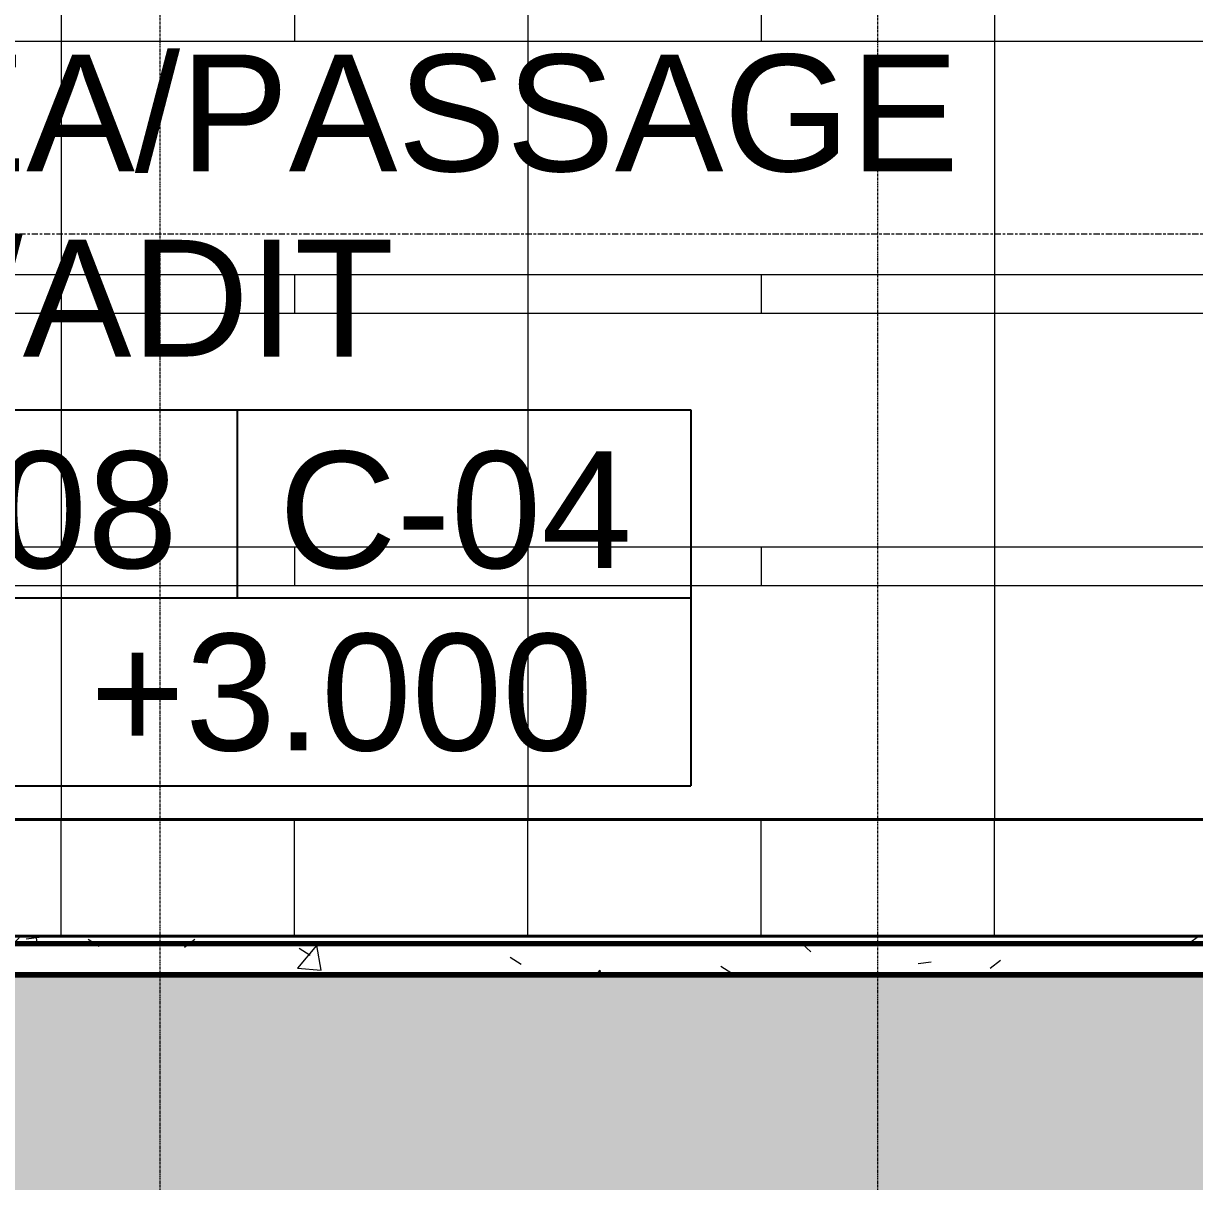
# Model space of a CAD drawing. Header units: millimetres. Extents: x -187664 to 435448, y -313239 to 299894.
# Drawn here: x 133771 to 136783, y -304908 to -301931 of the extents above; entities that cross this region are included whole.
import ezdxf

# ---------------------------------------------------------------- set-up
doc = ezdxf.new("R2010")
doc.units = ezdxf.units.MM
doc.linetypes.add('Centre', pattern=[31.75, 6.35, -4.7625, 15.875, -4.7625])
doc.linetypes.add('DPA_Grid _ Level 100', pattern=[10, 5.5, -1.6, 1.3, -1.6])
for name, color, linetype, lineweight in [('A-DETL', 7, 'Continuous', 70), ('A-DETL-GENF', 7, 'Continuous', 35), ('A-FLOR-E', 7, 'Continuous', 35), ('A-FLOR-FNSH', 7, 'Continuous', 70), ('A-FLOR-LEVL', 7, 'Continuous', 35), ('A-FLOR-PATT', 7, 'Continuous', 70), ('A-ROOM-IDEN', 7, 'Continuous', 25), ('A-ROOM-LINE', 7, 'Continuous', 25), ('A-WALL-PATT', 7, 'Continuous', 35), ('I-WALL-E', 7, 'Continuous', 35), ('S-GRID', 7, 'Continuous', 0), ('WALL-E', 7, 'Continuous', 35)]:
    doc.layers.add(name, color=color, linetype=linetype, lineweight=lineweight)
doc.styles.add('Arial_2', font='arial.ttf', dxfattribs={"height": 300})
pattern_1 = [(50, (108217.3, -305821.75), (728.737, -63.756), [76.2, -838.2]), (355, (108217.3, -305821.75), (-140.972, 764.228), [60.96, -670.56]), (100.451, (108278, -305827.1), (587.77, 700.467), [64.76, -712.36]), (46.184, (108217.3, -305618.55), (1084.316, -168.17), [114.3, -1257.3]), (96.636, (108307.7, -305632.6), (949.61, 989.71), [97.14, -1068.54]), (351.184, (108217.3, -305618.6), (949.62, 989.7), [91.44, -1005.84]), (21, (108318.9, -305669.35), (606.458, -409.061), [76.2, -838.2]), (326, (108318.9, -305669.35), (247.208, 736.753), [60.96, -670.56]), (71.451, (108369.44, -305703.44), (853.668, 327.685), [64.76, -712.36]), (37.5, (108217.3, -305821.75), (12.3547, 338.2201), [33.528, -628.904, 33.528, -647.192, -673.1]), (37.5, (108217.3, -305821.75), (12.3547, 338.2201), [-1343.152, 33.528, -639.572]), (7.5, (108217.3, -305821.75), (267.279, 400.722), [33.528, -354.584, 33.528, -613.664, -256.54]), (7.5, (108217.3, -305821.75), (267.279, 400.722), [-1035.304, 33.528, -223.012]), (327.5, (107990.73, -305821.75), (542.3633, -22.9153), [33.528, -220.472, 33.528, -758.952, -1051.56]), (327.5, (107990.73, -305821.75), (542.3633, -22.9153), [-1046.48, 33.528, -1018.032]), (317.5, (107889.13, -305821.75), (592.517, 101.707), [33.528, -296.672, 33.528, -492.76, -746.76]), (317.5, (107889.13, -305821.75), (592.517, 101.707), [-856.488, 33.528, -713.232])]

# ---------------------------------------------------------------- blocks, each defined once
blk = doc.blocks.new('DPA_Room Tag Box _Longer_ - Standard-4486008-2120-01 ENTRANCE 1 SECTION A')
at = {"layer": 'A-ROOM-LINE', "color": 7}
for p, q in [((-851263.2, 93522.8), (-851263.2, 92556)), ((-851263.2, 93522.8), (-847763.2, 93522.8)), ((-850096.5, 93522.8), (-850096.5, 93039.4)), ((-848929.8, 93522.8), (-848929.8, 93039.4)), ((-847763.2, 93522.8), (-847763.2, 92556)), ((-851263.2, 93039.4), (-847763.2, 93039.4)), ((-849513.2, 93039.4), (-849513.2, 92556)), ((-851263.2, 92556), (-847763.2, 92556))]:
    blk.add_line(p, q, dxfattribs=at)

msp = doc.modelspace()

# ---------------------------------------------------------------- hatches: boundary and pattern name
at = {"layer": 'A-DETL-GENF', "lineweight": 9}
h = msp.add_hatch(dxfattribs=at)
h.set_pattern_fill('FP_1', style=0, pattern_type=2)
h.set_pattern_definition(pattern_1)
h.paths.add_polyline_path([(101565.435, -307197.352), (102467.883, -307197.352), (102467.883, -305576.753), (103017.881, -305576.753), (103017.881, -305376.753), (112467.88, -305376.753), (112467.88, -307197.352), (113867.88, -307197.352), (113867.88, -305376.753), (122092.931, -305376.753), (122092.931, -306676.753), (123867.88, -306676.753), (123867.88, -307197.352), (125267.88, -307197.352), (125267.88, -305976.753), (130003.88, -305976.753), (130003.88, -305376.753), (134337.55, -305376.753), (134337.55, -305576.753), (140337.53, -305576.753), (140337.53, -304376.753), (130003.88, -304376.753), (130003.88, -304416.753), (129803.88, -304416.753), (129803.88, -305776.753), (124213.88, -305776.753), (124213.88, -304376.753), (113867.88, -304376.753), (113867.88, -298652.784), (119380.88, -301835.716), (119380.88, -302507.753), (119880.88, -302507.753), (119880.893, -301835.724), (114011.024, -298446.753), (112467.88, -298446.753), (112467.88, -298307.753), (112558.396, -298307.753), (112558.396, -297707.753), (112058.396, -297707.753), (112058.396, -298307.753), (112158.396, -298307.753), (112158.396, -298446.753), (104188.193, -298446.753), (104188.193, -294036.753), (103988.193, -294036.753), (103988.193, -293996.753), (100313.128, -293996.753), (100322.57, -294083.896), (99995.543, -294083.896), (100012.57, -294241.039), (99685.543, -294241.039), (99702.57, -294398.182), (99375.543, -294398.182), (99392.57, -294555.324), (99065.543, -294555.324), (99082.57, -294712.467), (98755.543, -294712.467), (98772.57, -294869.61), (98445.543, -294869.61), (98459.319, -294996.753), (98431.88, -294996.753), (98431.88, -295296.753), (99036.318, -295296.753), (99036.318, -295013.314), (99966.88, -294541.601), (99966.88, -294696.753), (100266.88, -294696.753), (100266.88, -294496.753), (103688.193, -294496.753), (103688.193, -298446.753), (80330.729, -298446.753), (80330.729, -299646.753), (101067.883, -299646.753), (101067.883, -304376.753), (80330.729, -304376.753), (80330.729, -305576.753), (101067.883, -305576.753), (101067.883, -307197.352)])
h.paths.add_polyline_path([(112467.88, -304376.753), (102467.883, -304376.753), (102467.883, -299646.753), (112467.88, -299646.753), (112467.88, -304301.203)])
h.paths.add_polyline_path([(132836.68, -299646.753), (140337.53, -299646.753), (140337.53, -298446.753), (122478.88, -298446.753), (116617.88, -295053.542), (116617.88, -293996.753), (116117.88, -293996.753), (116117.88, -295341.819), (123553.676, -299646.753), (130961.467, -299646.753)])
at = {"layer": 'A-FLOR-PATT', "lineweight": 9}
h = msp.add_hatch(dxfattribs=at)
h.set_pattern_fill('FP_1', style=0, pattern_type=2)
h.set_pattern_definition(pattern_1)
h.paths.add_polyline_path([(136587.105, -304296.753), (139092.88, -304296.753), (139092.88, -304276.753), (130003.88, -304276.753), (130003.88, -304296.753), (132836.68, -304296.753)])
h = msp.add_hatch(dxfattribs=at)
h.set_pattern_fill('FP_1', style=0, pattern_type=2)
h.set_pattern_definition(pattern_1)
h.paths.add_polyline_path([(136587.105, -304296.753), (139092.88, -304296.753), (139092.88, -304276.753), (130003.88, -304276.753), (130003.88, -304296.753), (132836.68, -304296.753)])
h = msp.add_hatch(dxfattribs=at)
h.set_pattern_fill('FP_1', style=0, pattern_type=2)
h.set_pattern_definition(pattern_1)
h.paths.add_polyline_path([(136587.105, -304376.753), (139092.88, -304376.753), (139092.88, -304296.753), (130003.88, -304296.753), (130003.88, -304376.753), (134337.55, -304376.753)])
h = msp.add_hatch(dxfattribs=at)
h.set_pattern_fill('FP_1', style=0, pattern_type=2)
h.set_pattern_definition(pattern_1)
h.paths.add_polyline_path([(136587.105, -304376.753), (139092.88, -304376.753), (139092.88, -304296.753), (130003.88, -304296.753), (130003.88, -304376.753), (134337.55, -304376.753)])
at = {"layer": 'A-WALL-PATT', "lineweight": 9}
h = msp.add_hatch(dxfattribs=at)
h.set_pattern_fill('FP_6', style=0, pattern_type=2)
h.set_pattern_definition([(0, (132667.9, -304076.8), (0, 1400), []), (0, (132667.9, -303976.8), (0, 1400), []), (0, (132667.9, -303376.8), (0, 1400), []), (0, (132667.9, -303276.8), (0, 1400), []), (90, (132667.9, -304676.8), (-1200, 7e-14), []), (90, (133267.9, -304076.8), (-1200, 700), [100, -600])])
h.paths.add_polyline_path([(139042.88, -303976.753), (139042.88, -301176.753), (138516.68, -301176.753), (138516.68, -300976.753), (133622.88, -300976.753), (133622.88, -303976.753), (136587.105, -303976.753)])
h.paths.add_polyline_path([(138516.68, -301276.753), (138432.873, -301276.753), (138432.873, -301271.753), (138732.873, -301271.753), (138732.873, -301276.753)])
h.paths.add_polyline_path([(133632.873, -301276.753), (133632.873, -301271.753), (133932.873, -301271.753), (133932.873, -301276.753), (133774.286, -301276.753)])
h.paths.add_polyline_path([(134432.873, -301276.753), (134432.873, -301271.753), (134732.873, -301271.753), (134732.873, -301276.753), (134711.892, -301276.753)])
h.paths.add_polyline_path([(138942.873, -301276.753), (138832.873, -301276.753), (138832.873, -301271.753), (138942.873, -301271.753)])
h.paths.add_polyline_path([(134032.873, -301276.753), (134032.873, -301271.753), (134332.873, -301271.753), (134332.873, -301276.753)])
h.paths.add_polyline_path([(134832.873, -301276.753), (134832.873, -301271.753), (135132.873, -301271.753), (135132.873, -301276.753)])
h.paths.add_polyline_path([(136832.873, -301276.753), (136832.873, -301271.753), (137132.873, -301271.753), (137132.873, -301276.753)])
h.paths.add_polyline_path([(136432.873, -301276.753), (136432.873, -301271.753), (136732.873, -301271.753), (136732.873, -301276.753), (136587.105, -301276.753)])
h.paths.add_polyline_path([(136032.873, -301276.753), (136032.873, -301271.753), (136332.873, -301271.753), (136332.873, -301276.753)])
h.paths.add_polyline_path([(135632.873, -301276.753), (135632.873, -301271.753), (135932.873, -301271.753), (135932.873, -301276.753)])
h.paths.add_polyline_path([(137532.873, -301276.753), (137232.873, -301276.753), (137232.873, -301271.753), (137532.873, -301271.753)])
h.paths.add_polyline_path([(135232.873, -301276.753), (135232.873, -301271.753), (135532.873, -301271.753), (135532.873, -301276.753)])
h.paths.add_polyline_path([(137932.873, -301276.753), (137632.873, -301276.753), (137632.873, -301271.753), (137932.873, -301271.753)])
h.paths.add_polyline_path([(138032.873, -301276.753), (138032.873, -301271.753), (138332.873, -301271.753), (138332.873, -301276.753)])
h = msp.add_hatch(dxfattribs=at)
h.set_pattern_fill('FP_11', style=0, pattern_type=2)
h.set_pattern_definition([(90, (132667.9, -304276.75), (-600, 4e-14), [])])
h.paths.add_polyline_path([(136587.105, -304276.753), (139042.88, -304276.753), (139042.88, -303976.753), (133572.88, -303976.753), (133572.88, -304276.753)])

# ---------------------------------------------------------------- linework, layer by layer
at = {"layer": 'A-DETL', "color": 7}
msp.add_line((140337.53, -304376.753), (130003.88, -304376.753), dxfattribs=at)
at = {"layer": 'A-FLOR-E', "color": 7}
for p, q in [((133822.88, -304276.753), (134342.88, -304276.753)), ((133822.88, -304376.753), (130782.88, -304376.753)), ((134342.88, -304376.753), (133822.88, -304376.753))]:
    msp.add_line(p, q, dxfattribs=at)
at = {"layer": 'A-FLOR-FNSH', "color": 7, "lineweight": 35}
msp.add_line((139092.88, -304276.753), (130003.88, -304276.753), dxfattribs=at)
at = {"layer": 'A-FLOR-FNSH', "color": 7}
for p, q in [((139092.88, -304296.753), (130003.88, -304296.753)), ((130003.88, -304376.753), (139092.88, -304376.753))]:
    msp.add_line(p, q, dxfattribs=at)
at = {"layer": 'A-FLOR-LEVL', "color": 7, "linetype": 'Centre', "lineweight": 9}
for p, q in [((80346.074, -302471.753), (144086.793, -302471.753)), ((80346.074, -304276.753), (144086.793, -304276.753))]:
    msp.add_line(p, q, dxfattribs=at)
at = {"layer": 'I-WALL-E', "color": 7}
for p, q in [((139042.88, -303976.753), (133572.88, -303976.753)), ((133622.88, -303976.753), (139092.88, -303976.753)), ((133572.88, -304276.753), (139042.88, -304276.753)), ((139092.88, -304276.753), (133622.88, -304276.753))]:
    msp.add_line(p, q, dxfattribs=at)
at = {"layer": 'S-GRID', "color": 7, "linetype": 'DPA_Grid _ Level 100'}
for p, q in [((134122.88, -309692.504), (134122.88, -276432.385)), ((135967.88, -309692.504), (135967.88, -276432.385))]:
    msp.add_line(p, q, dxfattribs=at)
at = {"layer": 'WALL-E', "color": 7}
for p, q in [((133622.88, -303976.753), (139042.88, -303976.753)), ((139042.88, -303976.753), (133622.88, -303976.753)), ((135842.88, -304276.753), (133822.88, -304276.753)), ((133822.88, -304276.753), (135842.88, -304276.753)), ((133822.88, -304276.753), (134342.88, -304276.753)), ((134342.88, -304276.753), (133822.88, -304276.753)), ((133822.88, -304276.753), (139092.88, -304276.753)), ((139092.88, -304276.753), (133822.88, -304276.753)), ((134342.88, -304276.753), (133822.88, -304276.753)), ((133822.88, -304276.753), (134342.88, -304276.753)), ((135842.88, -304276.753), (134342.88, -304276.753)), ((135842.88, -304276.753), (134342.88, -304276.753)), ((135842.88, -304276.753), (139292.88, -304276.753)), ((139292.88, -304276.753), (135842.88, -304276.753)), ((133622.88, -304376.753), (133822.88, -304376.753)), ((133822.88, -304376.753), (133622.88, -304376.753)), ((134342.88, -304376.753), (135842.88, -304376.753)), ((135842.88, -304376.753), (134342.88, -304376.753)), ((140337.53, -304376.753), (135842.88, -304376.753)), ((135842.88, -304376.753), (140337.53, -304376.753))]:
    msp.add_line(p, q, dxfattribs=at)

# ---------------------------------------------------------------- block references
at = {"layer": 'A-ROOM-IDEN', "color": 7}
msp.add_blockref('DPA_Room Tag Box _Longer_ - Standard-4486008-2120-01 ENTRANCE 1 SECTION A', (983250.254, -396446.753), dxfattribs=at)

# ---------------------------------------------------------------- texts
at = {"layer": 'A-ROOM-IDEN', "color": 7, "lineweight": 9, "char_height": 300, "attachment_point": 1, "style": 'Arial_2'}
for s, insert, width in [('UNPAID AREA/PASSAGE', (131216.581, -302010.718), 6100.84187), ('WAY/ADIT', (132698.248, -302486.968), 2517.29875), ('S-08', (133282.622, -303030.993), 1090.295), ('C-04', (134427.676, -303030.993), 1114.34562), ('+3.000', (133942.177, -303499.709), 1595.35812)]:
    msp.add_mtext(s, dxfattribs=dict(at, insert=insert, width=width))

doc.saveas('drawing.dxf')
